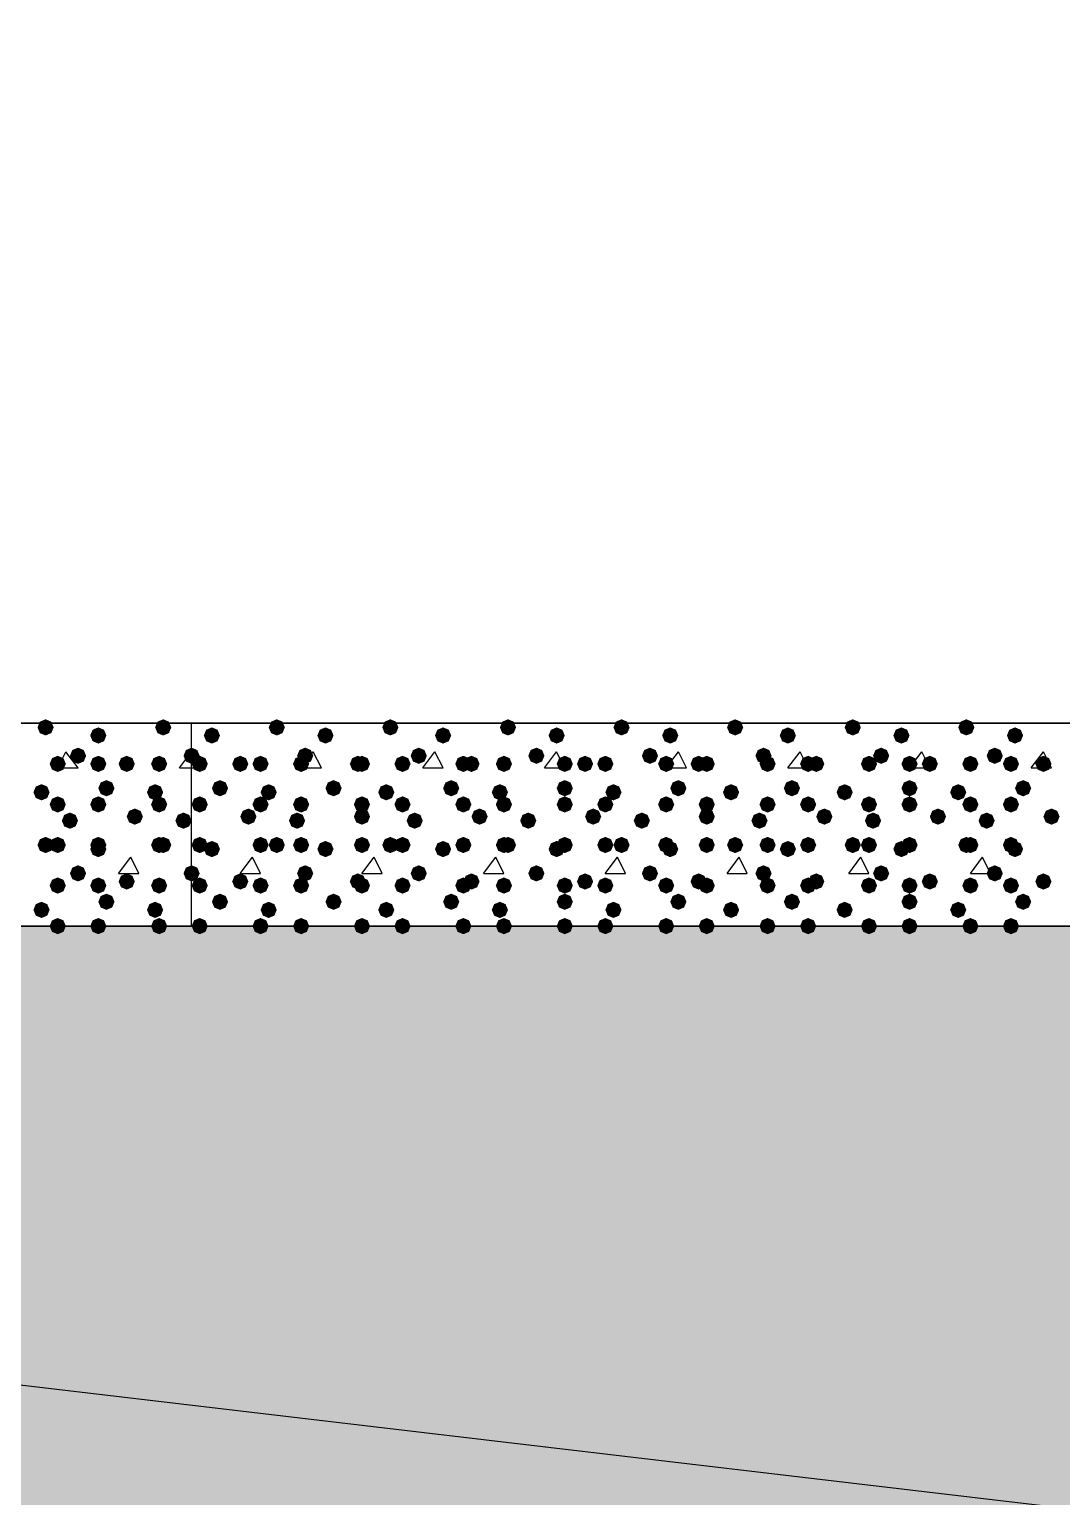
# Model space of a CAD drawing. Header units: millimetres. Extents: x 0 to 420, y 0 to 297.
# Drawn here: x 265.09 to 275.87, y 120.96 to 136.28 of the extents above; entities that cross this region are included whole.
import ezdxf

# ---------------------------------------------------------------- set-up
doc = ezdxf.new("R2010")
doc.units = ezdxf.units.MM
doc.layers.get('0').update_dxf_attribs({"linetype": 'CONTINUOUS'})

msp = doc.modelspace()

# ---------------------------------------------------------------- hatches: boundary and pattern name
at = {"true_color": 0x000007}
for points in [[(265.345333, 128.989667), (265.320462, 128.929871), (265.260667, 128.905), (265.200871, 128.929871), (265.176, 128.989667), (265.200871, 129.049462), (265.260667, 129.074333), (265.320462, 129.049463)], [(265.895667, 128.905), (265.870796, 128.845204), (265.811, 128.820333), (265.751204, 128.845204), (265.726333, 128.905), (265.751204, 128.964796), (265.811, 128.989667), (265.870796, 128.964796)], [(266.573, 128.989667), (266.548129, 128.929871), (266.488333, 128.905), (266.428538, 128.929871), (266.403667, 128.989667), (266.428537, 129.049462), (266.488333, 129.074333), (266.548129, 129.049463)], [(265.472333, 128.608667), (265.447462, 128.548871), (265.387667, 128.524), (265.327871, 128.548871), (265.303, 128.608667), (265.327871, 128.668462), (265.387667, 128.693333), (265.447462, 128.668463)], [(265.684, 128.693333), (265.659129, 128.633537), (265.599333, 128.608667), (265.539538, 128.633537), (265.514667, 128.693333), (265.539537, 128.753129), (265.599333, 128.778), (265.659129, 128.753129)], [(265.895667, 128.608667), (265.870796, 128.548871), (265.811, 128.524), (265.751204, 128.548871), (265.726333, 128.608667), (265.751204, 128.668462), (265.811, 128.693333), (265.870796, 128.668463)], [(266.192, 128.608667), (266.167129, 128.548871), (266.107333, 128.524), (266.047537, 128.548871), (266.022667, 128.608667), (266.047537, 128.668462), (266.107333, 128.693333), (266.167129, 128.668463)], [(266.530667, 128.608667), (266.505796, 128.548871), (266.446, 128.524), (266.386204, 128.548871), (266.361333, 128.608667), (266.386204, 128.668462), (266.446, 128.693333), (266.505796, 128.668463)], [(266.869333, 128.693333), (266.844462, 128.633537), (266.784667, 128.608667), (266.724871, 128.633537), (266.7, 128.693333), (266.724871, 128.753129), (266.784667, 128.778), (266.844462, 128.753129)], [(265.303, 128.312333), (265.278129, 128.252537), (265.218333, 128.227667), (265.158537, 128.252537), (265.133667, 128.312333), (265.158537, 128.372129), (265.218333, 128.397), (265.278129, 128.372129)], [(265.980333, 128.354667), (265.955462, 128.294871), (265.895667, 128.27), (265.835871, 128.294871), (265.811, 128.354667), (265.835871, 128.414462), (265.895667, 128.439333), (265.955462, 128.414463)], [(266.488333, 128.312333), (266.463462, 128.252537), (266.403667, 128.227667), (266.343871, 128.252537), (266.319, 128.312333), (266.343871, 128.372129), (266.403667, 128.397), (266.463462, 128.372129)], [(265.472333, 128.185333), (265.447462, 128.125538), (265.387667, 128.100667), (265.327871, 128.125538), (265.303, 128.185333), (265.327871, 128.245129), (265.387667, 128.27), (265.447462, 128.245129)], [(265.895667, 128.185333), (265.870796, 128.125538), (265.811, 128.100667), (265.751204, 128.125538), (265.726333, 128.185333), (265.751204, 128.245129), (265.811, 128.27), (265.870796, 128.245129)], [(266.530667, 128.185333), (266.505796, 128.125538), (266.446, 128.100667), (266.386204, 128.125538), (266.361333, 128.185333), (266.386204, 128.245129), (266.446, 128.27), (266.505796, 128.245129)], [(265.599333, 128.016), (265.574462, 127.956204), (265.514667, 127.931333), (265.454871, 127.956204), (265.43, 128.016), (265.454871, 128.075796), (265.514667, 128.100667), (265.574462, 128.075796)], [(266.276667, 128.058333), (266.251796, 127.998538), (266.192, 127.973667), (266.132204, 127.998538), (266.107333, 128.058333), (266.132204, 128.118129), (266.192, 128.143), (266.251796, 128.118129)], [(266.784667, 128.016), (266.759796, 127.956204), (266.7, 127.931333), (266.640204, 127.956204), (266.615333, 128.016), (266.640204, 128.075796), (266.7, 128.100667), (266.759796, 128.075796)], [(265.345333, 127.762), (265.320462, 127.702204), (265.260667, 127.677333), (265.200871, 127.702204), (265.176, 127.762), (265.200871, 127.821796), (265.260667, 127.846667), (265.320462, 127.821796)], [(265.472333, 127.762), (265.447462, 127.702204), (265.387667, 127.677333), (265.327871, 127.702204), (265.303, 127.762), (265.327871, 127.821796), (265.387667, 127.846667), (265.447462, 127.821796)], [(265.895667, 127.762), (265.870796, 127.702204), (265.811, 127.677333), (265.751204, 127.702204), (265.726333, 127.762), (265.751204, 127.821796), (265.811, 127.846667), (265.870796, 127.821796)], [(265.895667, 127.719667), (265.870796, 127.659871), (265.811, 127.635), (265.751204, 127.659871), (265.726333, 127.719667), (265.751204, 127.779462), (265.811, 127.804333), (265.870796, 127.779463)], [(266.530667, 127.762), (266.505796, 127.702204), (266.446, 127.677333), (266.386204, 127.702204), (266.361333, 127.762), (266.386204, 127.821796), (266.446, 127.846667), (266.505796, 127.821796)], [(266.573, 127.762), (266.548129, 127.702204), (266.488333, 127.677333), (266.428538, 127.702204), (266.403667, 127.762), (266.428537, 127.821796), (266.488333, 127.846667), (266.548129, 127.821796)], [(265.684, 127.465667), (265.659129, 127.405871), (265.599333, 127.381), (265.539538, 127.405871), (265.514667, 127.465667), (265.539537, 127.525462), (265.599333, 127.550333), (265.659129, 127.525463)], [(266.192, 127.381), (266.167129, 127.321204), (266.107333, 127.296333), (266.047537, 127.321204), (266.022667, 127.381), (266.047537, 127.440796), (266.107333, 127.465667), (266.167129, 127.440796)], [(266.869333, 127.465667), (266.844462, 127.405871), (266.784667, 127.381), (266.724871, 127.405871), (266.7, 127.465667), (266.724871, 127.525462), (266.784667, 127.550333), (266.844462, 127.525463)], [(265.472333, 127.338667), (265.447462, 127.278871), (265.387667, 127.254), (265.327871, 127.278871), (265.303, 127.338667), (265.327871, 127.398462), (265.387667, 127.423333), (265.447462, 127.398463)], [(265.895667, 127.338667), (265.870796, 127.278871), (265.811, 127.254), (265.751204, 127.278871), (265.726333, 127.338667), (265.751204, 127.398462), (265.811, 127.423333), (265.870796, 127.398463)], [(266.530667, 127.338667), (266.505796, 127.278871), (266.446, 127.254), (266.386204, 127.278871), (266.361333, 127.338667), (266.386204, 127.398462), (266.446, 127.423333), (266.505796, 127.398463)], [(265.303, 127.084667), (265.278129, 127.024871), (265.218333, 127), (265.158537, 127.024871), (265.133667, 127.084667), (265.158537, 127.144462), (265.218333, 127.169333), (265.278129, 127.144463)], [(265.980333, 127.169333), (265.955462, 127.109537), (265.895667, 127.084667), (265.835871, 127.109537), (265.811, 127.169333), (265.835871, 127.229129), (265.895667, 127.254), (265.955462, 127.229129)], [(266.488333, 127.084667), (266.463462, 127.024871), (266.403667, 127), (266.343871, 127.024871), (266.319, 127.084667), (266.343871, 127.144462), (266.403667, 127.169333), (266.463462, 127.144463)], [(265.472333, 126.915333), (265.447462, 126.855538), (265.387667, 126.830667), (265.327871, 126.855538), (265.303, 126.915333), (265.327871, 126.975129), (265.387667, 127), (265.447462, 126.975129)], [(265.895667, 126.915333), (265.870796, 126.855538), (265.811, 126.830667), (265.751204, 126.855538), (265.726333, 126.915333), (265.751204, 126.975129), (265.811, 127), (265.870796, 126.975129)], [(266.530667, 126.915333), (266.505796, 126.855538), (266.446, 126.830667), (266.386204, 126.855538), (266.361333, 126.915333), (266.386204, 126.975129), (266.446, 127), (266.505796, 126.975129)]]:
    msp.add_hatch(color=0, dxfattribs=at).paths.add_polyline_path(points, flags=0)
at = {"true_color": 0x000008}
for points in [[(267.081, 128.905), (267.056129, 128.845204), (266.996333, 128.820333), (266.936537, 128.845204), (266.911667, 128.905), (266.936537, 128.964796), (266.996333, 128.989667), (267.056129, 128.964796)], [(267.758333, 128.989667), (267.733462, 128.929871), (267.673667, 128.905), (267.613871, 128.929871), (267.589, 128.989667), (267.613871, 129.049462), (267.673667, 129.074333), (267.733462, 129.049463)], [(268.266333, 128.905), (268.241463, 128.845204), (268.181667, 128.820333), (268.121871, 128.845204), (268.097, 128.905), (268.121871, 128.964796), (268.181667, 128.989667), (268.241462, 128.964796)], [(268.943667, 128.989667), (268.918796, 128.929871), (268.859, 128.905), (268.799204, 128.929871), (268.774333, 128.989667), (268.799204, 129.049462), (268.859, 129.074333), (268.918796, 129.049463)], [(269.494, 128.905), (269.469129, 128.845204), (269.409333, 128.820333), (269.349538, 128.845204), (269.324667, 128.905), (269.349537, 128.964796), (269.409333, 128.989667), (269.469129, 128.964796)], [(270.171333, 128.989667), (270.146462, 128.929871), (270.086667, 128.905), (270.026871, 128.929871), (270.002, 128.989667), (270.026871, 129.049462), (270.086667, 129.074333), (270.146462, 129.049463)], [(270.679333, 128.905), (270.654463, 128.845204), (270.594667, 128.820333), (270.534871, 128.845204), (270.51, 128.905), (270.534871, 128.964796), (270.594667, 128.989667), (270.654462, 128.964796)], [(271.356667, 128.989667), (271.331796, 128.929871), (271.272, 128.905), (271.212204, 128.929871), (271.187333, 128.989667), (271.212204, 129.049462), (271.272, 129.074333), (271.331796, 129.049463)], [(271.864667, 128.905), (271.839796, 128.845204), (271.78, 128.820333), (271.720204, 128.845204), (271.695333, 128.905), (271.720204, 128.964796), (271.78, 128.989667), (271.839796, 128.964796)], [(272.542, 128.989667), (272.517129, 128.929871), (272.457333, 128.905), (272.397538, 128.929871), (272.372667, 128.989667), (272.397537, 129.049462), (272.457333, 129.074333), (272.517129, 129.049463)], [(273.092333, 128.905), (273.067462, 128.845204), (273.007667, 128.820333), (272.947871, 128.845204), (272.923, 128.905), (272.947871, 128.964796), (273.007667, 128.989667), (273.067462, 128.964796)], [(273.769667, 128.989667), (273.744796, 128.929871), (273.685, 128.905), (273.625204, 128.929871), (273.600333, 128.989667), (273.625204, 129.049462), (273.685, 129.074333), (273.744796, 129.049463)], [(274.277667, 128.905), (274.252796, 128.845204), (274.193, 128.820333), (274.133204, 128.845204), (274.108333, 128.905), (274.133204, 128.964796), (274.193, 128.989667), (274.252796, 128.964796)], [(274.955, 128.989667), (274.930129, 128.929871), (274.870333, 128.905), (274.810538, 128.929871), (274.785667, 128.989667), (274.810537, 129.049462), (274.870333, 129.074333), (274.930129, 129.049463)], [(275.463, 128.905), (275.438129, 128.845204), (275.378333, 128.820333), (275.318537, 128.845204), (275.293667, 128.905), (275.318537, 128.964796), (275.378333, 128.989667), (275.438129, 128.964796)], [(266.954, 128.608667), (266.929129, 128.548871), (266.869333, 128.524), (266.809538, 128.548871), (266.784667, 128.608667), (266.809537, 128.668462), (266.869333, 128.693333), (266.929129, 128.668463)], [(267.377333, 128.608667), (267.352463, 128.548871), (267.292667, 128.524), (267.232871, 128.548871), (267.208, 128.608667), (267.232871, 128.668462), (267.292667, 128.693333), (267.352462, 128.668463)], [(267.589, 128.608667), (267.564129, 128.548871), (267.504333, 128.524), (267.444538, 128.548871), (267.419667, 128.608667), (267.444537, 128.668462), (267.504333, 128.693333), (267.564129, 128.668463)], [(268.012333, 128.608667), (267.987462, 128.548871), (267.927667, 128.524), (267.867871, 128.548871), (267.843, 128.608667), (267.867871, 128.668462), (267.927667, 128.693333), (267.987462, 128.668463)], [(268.054667, 128.693333), (268.029796, 128.633537), (267.97, 128.608667), (267.910204, 128.633537), (267.885333, 128.693333), (267.910204, 128.753129), (267.97, 128.778), (268.029796, 128.753129)], [(268.605, 128.608667), (268.580129, 128.548871), (268.520333, 128.524), (268.460537, 128.548871), (268.435667, 128.608667), (268.460537, 128.668462), (268.520333, 128.693333), (268.580129, 128.668463)], [(268.647333, 128.608667), (268.622462, 128.548871), (268.562667, 128.524), (268.502871, 128.548871), (268.478, 128.608667), (268.502871, 128.668462), (268.562667, 128.693333), (268.622462, 128.668463)], [(269.070667, 128.608667), (269.045796, 128.548871), (268.986, 128.524), (268.926204, 128.548871), (268.901333, 128.608667), (268.926204, 128.668462), (268.986, 128.693333), (269.045796, 128.668463)], [(269.24, 128.693333), (269.215129, 128.633537), (269.155333, 128.608667), (269.095537, 128.633537), (269.070667, 128.693333), (269.095537, 128.753129), (269.155333, 128.778), (269.215129, 128.753129)], [(269.705667, 128.608667), (269.680796, 128.548871), (269.621, 128.524), (269.561204, 128.548871), (269.536333, 128.608667), (269.561204, 128.668462), (269.621, 128.693333), (269.680796, 128.668463)], [(269.790333, 128.608667), (269.765463, 128.548871), (269.705667, 128.524), (269.645871, 128.548871), (269.621, 128.608667), (269.645871, 128.668462), (269.705667, 128.693333), (269.765462, 128.668463)], [(270.129, 128.608667), (270.104129, 128.548871), (270.044333, 128.524), (269.984537, 128.548871), (269.959667, 128.608667), (269.984537, 128.668462), (270.044333, 128.693333), (270.104129, 128.668463)], [(270.467667, 128.693333), (270.442796, 128.633537), (270.383, 128.608667), (270.323204, 128.633537), (270.298333, 128.693333), (270.323204, 128.753129), (270.383, 128.778), (270.442796, 128.753129)], [(270.764, 128.608667), (270.739129, 128.548871), (270.679333, 128.524), (270.619537, 128.548871), (270.594667, 128.608667), (270.619537, 128.668462), (270.679333, 128.693333), (270.739129, 128.668463)], [(270.975667, 128.608667), (270.950796, 128.548871), (270.891, 128.524), (270.831204, 128.548871), (270.806333, 128.608667), (270.831204, 128.668462), (270.891, 128.693333), (270.950796, 128.668463)], [(271.187333, 128.608667), (271.162462, 128.548871), (271.102667, 128.524), (271.042871, 128.548871), (271.018, 128.608667), (271.042871, 128.668462), (271.102667, 128.693333), (271.162462, 128.668463)], [(271.653, 128.693333), (271.628129, 128.633537), (271.568333, 128.608667), (271.508537, 128.633537), (271.483667, 128.693333), (271.508537, 128.753129), (271.568333, 128.778), (271.628129, 128.753129)], [(271.822333, 128.608667), (271.797462, 128.548871), (271.737667, 128.524), (271.677871, 128.548871), (271.653, 128.608667), (271.677871, 128.668462), (271.737667, 128.693333), (271.797462, 128.668463)], [(272.161, 128.608667), (272.136129, 128.548871), (272.076333, 128.524), (272.016538, 128.548871), (271.991667, 128.608667), (272.016537, 128.668462), (272.076333, 128.693333), (272.136129, 128.668463)], [(272.245667, 128.608667), (272.220796, 128.548871), (272.161, 128.524), (272.101204, 128.548871), (272.076333, 128.608667), (272.101204, 128.668462), (272.161, 128.693333), (272.220796, 128.668463)], [(272.838333, 128.693333), (272.813463, 128.633537), (272.753667, 128.608667), (272.693871, 128.633537), (272.669, 128.693333), (272.693871, 128.753129), (272.753667, 128.778), (272.813462, 128.753129)], [(272.880667, 128.608667), (272.855796, 128.548871), (272.796, 128.524), (272.736204, 128.548871), (272.711333, 128.608667), (272.736204, 128.668462), (272.796, 128.693333), (272.855796, 128.668463)], [(273.304, 128.608667), (273.279129, 128.548871), (273.219333, 128.524), (273.159538, 128.548871), (273.134667, 128.608667), (273.159537, 128.668462), (273.219333, 128.693333), (273.279129, 128.668463)], [(273.388667, 128.608667), (273.363796, 128.548871), (273.304, 128.524), (273.244204, 128.548871), (273.219333, 128.608667), (273.244204, 128.668462), (273.304, 128.693333), (273.363796, 128.668463)], [(273.939, 128.608667), (273.914129, 128.548871), (273.854333, 128.524), (273.794538, 128.548871), (273.769667, 128.608667), (273.794537, 128.668462), (273.854333, 128.693333), (273.914129, 128.668463)], [(274.066, 128.693333), (274.041129, 128.633537), (273.981333, 128.608667), (273.921538, 128.633537), (273.896667, 128.693333), (273.921537, 128.753129), (273.981333, 128.778), (274.041129, 128.753129)], [(274.362333, 128.608667), (274.337463, 128.548871), (274.277667, 128.524), (274.217871, 128.548871), (274.193, 128.608667), (274.217871, 128.668462), (274.277667, 128.693333), (274.337462, 128.668463)], [(274.574, 128.608667), (274.549129, 128.548871), (274.489333, 128.524), (274.429538, 128.548871), (274.404667, 128.608667), (274.429537, 128.668462), (274.489333, 128.693333), (274.549129, 128.668463)], [(274.997333, 128.608667), (274.972463, 128.548871), (274.912667, 128.524), (274.852871, 128.548871), (274.828, 128.608667), (274.852871, 128.668462), (274.912667, 128.693333), (274.972462, 128.668463)], [(275.251333, 128.693333), (275.226462, 128.633537), (275.166667, 128.608667), (275.106871, 128.633537), (275.082, 128.693333), (275.106871, 128.753129), (275.166667, 128.778), (275.226462, 128.753129)], [(275.420667, 128.608667), (275.395796, 128.548871), (275.336, 128.524), (275.276204, 128.548871), (275.251333, 128.608667), (275.276204, 128.668462), (275.336, 128.693333), (275.395796, 128.668463)], [(275.759333, 128.608667), (275.734462, 128.548871), (275.674667, 128.524), (275.614871, 128.548871), (275.59, 128.608667), (275.614871, 128.668462), (275.674667, 128.693333), (275.734462, 128.668463)], [(267.165667, 128.354667), (267.140796, 128.294871), (267.081, 128.27), (267.021204, 128.294871), (266.996333, 128.354667), (267.021204, 128.414462), (267.081, 128.439333), (267.140796, 128.414463)], [(267.673667, 128.312333), (267.648796, 128.252537), (267.589, 128.227667), (267.529204, 128.252537), (267.504333, 128.312333), (267.529204, 128.372129), (267.589, 128.397), (267.648796, 128.372129)], [(268.351, 128.354667), (268.326129, 128.294871), (268.266333, 128.27), (268.206538, 128.294871), (268.181667, 128.354667), (268.206537, 128.414462), (268.266333, 128.439333), (268.326129, 128.414463)], [(268.901333, 128.312333), (268.876463, 128.252537), (268.816667, 128.227667), (268.756871, 128.252537), (268.732, 128.312333), (268.756871, 128.372129), (268.816667, 128.397), (268.876462, 128.372129)], [(269.578667, 128.354667), (269.553796, 128.294871), (269.494, 128.27), (269.434204, 128.294871), (269.409333, 128.354667), (269.434204, 128.414462), (269.494, 128.439333), (269.553796, 128.414463)], [(270.086667, 128.312333), (270.061796, 128.252537), (270.002, 128.227667), (269.942204, 128.252537), (269.917333, 128.312333), (269.942204, 128.372129), (270.002, 128.397), (270.061796, 128.372129)], [(270.764, 128.354667), (270.739129, 128.294871), (270.679333, 128.27), (270.619537, 128.294871), (270.594667, 128.354667), (270.619537, 128.414462), (270.679333, 128.439333), (270.739129, 128.414463)], [(271.272, 128.312333), (271.247129, 128.252537), (271.187333, 128.227667), (271.127538, 128.252537), (271.102667, 128.312333), (271.127537, 128.372129), (271.187333, 128.397), (271.247129, 128.372129)], [(271.949333, 128.354667), (271.924463, 128.294871), (271.864667, 128.27), (271.804871, 128.294871), (271.78, 128.354667), (271.804871, 128.414462), (271.864667, 128.439333), (271.924462, 128.414463)], [(272.499667, 128.312333), (272.474796, 128.252537), (272.415, 128.227667), (272.355204, 128.252537), (272.330333, 128.312333), (272.355204, 128.372129), (272.415, 128.397), (272.474796, 128.372129)], [(273.134667, 128.354667), (273.109796, 128.294871), (273.05, 128.27), (272.990204, 128.294871), (272.965333, 128.354667), (272.990204, 128.414462), (273.05, 128.439333), (273.109796, 128.414463)], [(273.685, 128.312333), (273.660129, 128.252537), (273.600333, 128.227667), (273.540538, 128.252537), (273.515667, 128.312333), (273.540537, 128.372129), (273.600333, 128.397), (273.660129, 128.372129)], [(274.362333, 128.354667), (274.337463, 128.294871), (274.277667, 128.27), (274.217871, 128.294871), (274.193, 128.354667), (274.217871, 128.414462), (274.277667, 128.439333), (274.337462, 128.414463)], [(274.870333, 128.312333), (274.845462, 128.252537), (274.785667, 128.227667), (274.725871, 128.252537), (274.701, 128.312333), (274.725871, 128.372129), (274.785667, 128.397), (274.845462, 128.372129)], [(275.547667, 128.354667), (275.522796, 128.294871), (275.463, 128.27), (275.403204, 128.294871), (275.378333, 128.354667), (275.403204, 128.414462), (275.463, 128.439333), (275.522796, 128.414463)], [(266.954, 128.185333), (266.929129, 128.125538), (266.869333, 128.100667), (266.809538, 128.125538), (266.784667, 128.185333), (266.809537, 128.245129), (266.869333, 128.27), (266.929129, 128.245129)], [(267.589, 128.185333), (267.564129, 128.125538), (267.504333, 128.100667), (267.444538, 128.125538), (267.419667, 128.185333), (267.444537, 128.245129), (267.504333, 128.27), (267.564129, 128.245129)], [(268.012333, 128.185333), (267.987462, 128.125538), (267.927667, 128.100667), (267.867871, 128.125538), (267.843, 128.185333), (267.867871, 128.245129), (267.927667, 128.27), (267.987462, 128.245129)], [(268.647333, 128.185333), (268.622462, 128.125538), (268.562667, 128.100667), (268.502871, 128.125538), (268.478, 128.185333), (268.502871, 128.245129), (268.562667, 128.27), (268.622462, 128.245129)], [(269.070667, 128.185333), (269.045796, 128.125538), (268.986, 128.100667), (268.926204, 128.125538), (268.901333, 128.185333), (268.926204, 128.245129), (268.986, 128.27), (269.045796, 128.245129)], [(269.705667, 128.185333), (269.680796, 128.125538), (269.621, 128.100667), (269.561204, 128.125538), (269.536333, 128.185333), (269.561204, 128.245129), (269.621, 128.27), (269.680796, 128.245129)], [(270.129, 128.185333), (270.104129, 128.125538), (270.044333, 128.100667), (269.984537, 128.125538), (269.959667, 128.185333), (269.984537, 128.245129), (270.044333, 128.27), (270.104129, 128.245129)], [(270.764, 128.185333), (270.739129, 128.125538), (270.679333, 128.100667), (270.619537, 128.125538), (270.594667, 128.185333), (270.619537, 128.245129), (270.679333, 128.27), (270.739129, 128.245129)], [(271.187333, 128.185333), (271.162462, 128.125538), (271.102667, 128.100667), (271.042871, 128.125538), (271.018, 128.185333), (271.042871, 128.245129), (271.102667, 128.27), (271.162462, 128.245129)], [(271.822333, 128.185333), (271.797462, 128.125538), (271.737667, 128.100667), (271.677871, 128.125538), (271.653, 128.185333), (271.677871, 128.245129), (271.737667, 128.27), (271.797462, 128.245129)], [(272.245667, 128.185333), (272.220796, 128.125538), (272.161, 128.100667), (272.101204, 128.125538), (272.076333, 128.185333), (272.101204, 128.245129), (272.161, 128.27), (272.220796, 128.245129)], [(272.880667, 128.185333), (272.855796, 128.125538), (272.796, 128.100667), (272.736204, 128.125538), (272.711333, 128.185333), (272.736204, 128.245129), (272.796, 128.27), (272.855796, 128.245129)], [(273.304, 128.185333), (273.279129, 128.125538), (273.219333, 128.100667), (273.159538, 128.125538), (273.134667, 128.185333), (273.159537, 128.245129), (273.219333, 128.27), (273.279129, 128.245129)], [(273.939, 128.185333), (273.914129, 128.125538), (273.854333, 128.100667), (273.794538, 128.125538), (273.769667, 128.185333), (273.794537, 128.245129), (273.854333, 128.27), (273.914129, 128.245129)], [(274.362333, 128.185333), (274.337463, 128.125538), (274.277667, 128.100667), (274.217871, 128.125538), (274.193, 128.185333), (274.217871, 128.245129), (274.277667, 128.27), (274.337462, 128.245129)], [(274.997333, 128.185333), (274.972463, 128.125538), (274.912667, 128.100667), (274.852871, 128.125538), (274.828, 128.185333), (274.852871, 128.245129), (274.912667, 128.27), (274.972462, 128.245129)], [(275.420667, 128.185333), (275.395796, 128.125538), (275.336, 128.100667), (275.276204, 128.125538), (275.251333, 128.185333), (275.276204, 128.245129), (275.336, 128.27), (275.395796, 128.245129)], [(267.462, 128.058333), (267.437129, 127.998538), (267.377333, 127.973667), (267.317537, 127.998538), (267.292667, 128.058333), (267.317537, 128.118129), (267.377333, 128.143), (267.437129, 128.118129)], [(267.97, 128.016), (267.945129, 127.956204), (267.885333, 127.931333), (267.825538, 127.956204), (267.800667, 128.016), (267.825537, 128.075796), (267.885333, 128.100667), (267.945129, 128.075796)], [(268.647333, 128.058333), (268.622462, 127.998538), (268.562667, 127.973667), (268.502871, 127.998538), (268.478, 128.058333), (268.502871, 128.118129), (268.562667, 128.143), (268.622462, 128.118129)], [(269.197667, 128.016), (269.172796, 127.956204), (269.113, 127.931333), (269.053204, 127.956204), (269.028333, 128.016), (269.053204, 128.075796), (269.113, 128.100667), (269.172796, 128.075796)], [(269.875, 128.058333), (269.850129, 127.998538), (269.790333, 127.973667), (269.730537, 127.998538), (269.705667, 128.058333), (269.730537, 128.118129), (269.790333, 128.143), (269.850129, 128.118129)], [(270.383, 128.016), (270.358129, 127.956204), (270.298333, 127.931333), (270.238538, 127.956204), (270.213667, 128.016), (270.238537, 128.075796), (270.298333, 128.100667), (270.358129, 128.075796)], [(271.060333, 128.058333), (271.035462, 127.998538), (270.975667, 127.973667), (270.915871, 127.998538), (270.891, 128.058333), (270.915871, 128.118129), (270.975667, 128.143), (271.035462, 128.118129)], [(271.568333, 128.016), (271.543463, 127.956204), (271.483667, 127.931333), (271.423871, 127.956204), (271.399, 128.016), (271.423871, 128.075796), (271.483667, 128.100667), (271.543462, 128.075796)], [(272.245667, 128.058333), (272.220796, 127.998538), (272.161, 127.973667), (272.101204, 127.998538), (272.076333, 128.058333), (272.101204, 128.118129), (272.161, 128.143), (272.220796, 128.118129)], [(272.796, 128.016), (272.771129, 127.956204), (272.711333, 127.931333), (272.651538, 127.956204), (272.626667, 128.016), (272.651537, 128.075796), (272.711333, 128.100667), (272.771129, 128.075796)], [(273.473333, 128.058333), (273.448463, 127.998538), (273.388667, 127.973667), (273.328871, 127.998538), (273.304, 128.058333), (273.328871, 128.118129), (273.388667, 128.143), (273.448462, 128.118129)], [(273.981333, 128.016), (273.956462, 127.956204), (273.896667, 127.931333), (273.836871, 127.956204), (273.812, 128.016), (273.836871, 128.075796), (273.896667, 128.100667), (273.956462, 128.075796)], [(274.658667, 128.058333), (274.633796, 127.998538), (274.574, 127.973667), (274.514204, 127.998538), (274.489333, 128.058333), (274.514204, 128.118129), (274.574, 128.143), (274.633796, 128.118129)], [(275.166667, 128.016), (275.141796, 127.956204), (275.082, 127.931333), (275.022204, 127.956204), (274.997333, 128.016), (275.022204, 128.075796), (275.082, 128.100667), (275.141796, 128.075796)], [(275.844, 128.058333), (275.819129, 127.998538), (275.759333, 127.973667), (275.699538, 127.998538), (275.674667, 128.058333), (275.699537, 128.118129), (275.759333, 128.143), (275.819129, 128.118129)], [(266.954, 127.762), (266.929129, 127.702204), (266.869333, 127.677333), (266.809538, 127.702204), (266.784667, 127.762), (266.809537, 127.821796), (266.869333, 127.846667), (266.929129, 127.821796)], [(267.081, 127.719667), (267.056129, 127.659871), (266.996333, 127.635), (266.936537, 127.659871), (266.911667, 127.719667), (266.936537, 127.779462), (266.996333, 127.804333), (267.056129, 127.779463)], [(267.589, 127.762), (267.564129, 127.702204), (267.504333, 127.677333), (267.444538, 127.702204), (267.419667, 127.762), (267.444537, 127.821796), (267.504333, 127.846667), (267.564129, 127.821796)], [(267.758333, 127.762), (267.733462, 127.702204), (267.673667, 127.677333), (267.613871, 127.702204), (267.589, 127.762), (267.613871, 127.821796), (267.673667, 127.846667), (267.733462, 127.821796)], [(268.012333, 127.762), (267.987462, 127.702204), (267.927667, 127.677333), (267.867871, 127.702204), (267.843, 127.762), (267.867871, 127.821796), (267.927667, 127.846667), (267.987462, 127.821796)], [(268.266333, 127.719667), (268.241463, 127.659871), (268.181667, 127.635), (268.121871, 127.659871), (268.097, 127.719667), (268.121871, 127.779462), (268.181667, 127.804333), (268.241462, 127.779463)], [(268.647333, 127.762), (268.622462, 127.702204), (268.562667, 127.677333), (268.502871, 127.702204), (268.478, 127.762), (268.502871, 127.821796), (268.562667, 127.846667), (268.622462, 127.821796)], [(268.943667, 127.762), (268.918796, 127.702204), (268.859, 127.677333), (268.799204, 127.702204), (268.774333, 127.762), (268.799204, 127.821796), (268.859, 127.846667), (268.918796, 127.821796)], [(269.070667, 127.762), (269.045796, 127.702204), (268.986, 127.677333), (268.926204, 127.702204), (268.901333, 127.762), (268.926204, 127.821796), (268.986, 127.846667), (269.045796, 127.821796)], [(269.494, 127.719667), (269.469129, 127.659871), (269.409333, 127.635), (269.349538, 127.659871), (269.324667, 127.719667), (269.349537, 127.779462), (269.409333, 127.804333), (269.469129, 127.779463)], [(269.705667, 127.762), (269.680796, 127.702204), (269.621, 127.677333), (269.561204, 127.702204), (269.536333, 127.762), (269.561204, 127.821796), (269.621, 127.846667), (269.680796, 127.821796)], [(270.129, 127.762), (270.104129, 127.702204), (270.044333, 127.677333), (269.984537, 127.702204), (269.959667, 127.762), (269.984537, 127.821796), (270.044333, 127.846667), (270.104129, 127.821796)], [(270.171333, 127.762), (270.146462, 127.702204), (270.086667, 127.677333), (270.026871, 127.702204), (270.002, 127.762), (270.026871, 127.821796), (270.086667, 127.846667), (270.146462, 127.821796)], [(270.679333, 127.719667), (270.654463, 127.659871), (270.594667, 127.635), (270.534871, 127.659871), (270.51, 127.719667), (270.534871, 127.779462), (270.594667, 127.804333), (270.654462, 127.779463)], [(270.764, 127.762), (270.739129, 127.702204), (270.679333, 127.677333), (270.619537, 127.702204), (270.594667, 127.762), (270.619537, 127.821796), (270.679333, 127.846667), (270.739129, 127.821796)], [(271.187333, 127.762), (271.162462, 127.702204), (271.102667, 127.677333), (271.042871, 127.702204), (271.018, 127.762), (271.042871, 127.821796), (271.102667, 127.846667), (271.162462, 127.821796)], [(271.356667, 127.762), (271.331796, 127.702204), (271.272, 127.677333), (271.212204, 127.702204), (271.187333, 127.762), (271.212204, 127.821796), (271.272, 127.846667), (271.331796, 127.821796)], [(271.822333, 127.762), (271.797462, 127.702204), (271.737667, 127.677333), (271.677871, 127.702204), (271.653, 127.762), (271.677871, 127.821796), (271.737667, 127.846667), (271.797462, 127.821796)], [(271.864667, 127.719667), (271.839796, 127.659871), (271.78, 127.635), (271.720204, 127.659871), (271.695333, 127.719667), (271.720204, 127.779462), (271.78, 127.804333), (271.839796, 127.779463)], [(272.245667, 127.762), (272.220796, 127.702204), (272.161, 127.677333), (272.101204, 127.702204), (272.076333, 127.762), (272.101204, 127.821796), (272.161, 127.846667), (272.220796, 127.821796)], [(272.542, 127.762), (272.517129, 127.702204), (272.457333, 127.677333), (272.397538, 127.702204), (272.372667, 127.762), (272.397537, 127.821796), (272.457333, 127.846667), (272.517129, 127.821796)], [(272.880667, 127.762), (272.855796, 127.702204), (272.796, 127.677333), (272.736204, 127.702204), (272.711333, 127.762), (272.736204, 127.821796), (272.796, 127.846667), (272.855796, 127.821796)], [(273.092333, 127.719667), (273.067462, 127.659871), (273.007667, 127.635), (272.947871, 127.659871), (272.923, 127.719667), (272.947871, 127.779462), (273.007667, 127.804333), (273.067462, 127.779463)], [(273.304, 127.762), (273.279129, 127.702204), (273.219333, 127.677333), (273.159538, 127.702204), (273.134667, 127.762), (273.159537, 127.821796), (273.219333, 127.846667), (273.279129, 127.821796)], [(273.769667, 127.762), (273.744796, 127.702204), (273.685, 127.677333), (273.625204, 127.702204), (273.600333, 127.762), (273.625204, 127.821796), (273.685, 127.846667), (273.744796, 127.821796)], [(273.939, 127.762), (273.914129, 127.702204), (273.854333, 127.677333), (273.794538, 127.702204), (273.769667, 127.762), (273.794537, 127.821796), (273.854333, 127.846667), (273.914129, 127.821796)], [(274.277667, 127.719667), (274.252796, 127.659871), (274.193, 127.635), (274.133204, 127.659871), (274.108333, 127.719667), (274.133204, 127.779462), (274.193, 127.804333), (274.252796, 127.779463)], [(274.362333, 127.762), (274.337463, 127.702204), (274.277667, 127.677333), (274.217871, 127.702204), (274.193, 127.762), (274.217871, 127.821796), (274.277667, 127.846667), (274.337462, 127.821796)], [(274.955, 127.762), (274.930129, 127.702204), (274.870333, 127.677333), (274.810538, 127.702204), (274.785667, 127.762), (274.810537, 127.821796), (274.870333, 127.846667), (274.930129, 127.821796)], [(274.997333, 127.762), (274.972463, 127.702204), (274.912667, 127.677333), (274.852871, 127.702204), (274.828, 127.762), (274.852871, 127.821796), (274.912667, 127.846667), (274.972462, 127.821796)], [(275.420667, 127.762), (275.395796, 127.702204), (275.336, 127.677333), (275.276204, 127.702204), (275.251333, 127.762), (275.276204, 127.821796), (275.336, 127.846667), (275.395796, 127.821796)], [(275.463, 127.719667), (275.438129, 127.659871), (275.378333, 127.635), (275.318537, 127.659871), (275.293667, 127.719667), (275.318537, 127.779462), (275.378333, 127.804333), (275.438129, 127.779463)], [(267.377333, 127.381), (267.352463, 127.321204), (267.292667, 127.296333), (267.232871, 127.321204), (267.208, 127.381), (267.232871, 127.440796), (267.292667, 127.465667), (267.352462, 127.440796)], [(268.054667, 127.465667), (268.029796, 127.405871), (267.97, 127.381), (267.910204, 127.405871), (267.885333, 127.465667), (267.910204, 127.525462), (267.97, 127.550333), (268.029796, 127.525463)], [(268.605, 127.381), (268.580129, 127.321204), (268.520333, 127.296333), (268.460537, 127.321204), (268.435667, 127.381), (268.460537, 127.440796), (268.520333, 127.465667), (268.580129, 127.440796)], [(269.24, 127.465667), (269.215129, 127.405871), (269.155333, 127.381), (269.095537, 127.405871), (269.070667, 127.465667), (269.095537, 127.525462), (269.155333, 127.550333), (269.215129, 127.525463)], [(269.790333, 127.381), (269.765463, 127.321204), (269.705667, 127.296333), (269.645871, 127.321204), (269.621, 127.381), (269.645871, 127.440796), (269.705667, 127.465667), (269.765462, 127.440796)], [(270.467667, 127.465667), (270.442796, 127.405871), (270.383, 127.381), (270.323204, 127.405871), (270.298333, 127.465667), (270.323204, 127.525462), (270.383, 127.550333), (270.442796, 127.525463)], [(270.975667, 127.381), (270.950796, 127.321204), (270.891, 127.296333), (270.831204, 127.321204), (270.806333, 127.381), (270.831204, 127.440796), (270.891, 127.465667), (270.950796, 127.440796)], [(271.653, 127.465667), (271.628129, 127.405871), (271.568333, 127.381), (271.508537, 127.405871), (271.483667, 127.465667), (271.508537, 127.525462), (271.568333, 127.550333), (271.628129, 127.525463)], [(272.161, 127.381), (272.136129, 127.321204), (272.076333, 127.296333), (272.016538, 127.321204), (271.991667, 127.381), (272.016537, 127.440796), (272.076333, 127.465667), (272.136129, 127.440796)], [(272.838333, 127.465667), (272.813463, 127.405871), (272.753667, 127.381), (272.693871, 127.405871), (272.669, 127.465667), (272.693871, 127.525462), (272.753667, 127.550333), (272.813462, 127.525463)], [(273.388667, 127.381), (273.363796, 127.321204), (273.304, 127.296333), (273.244204, 127.321204), (273.219333, 127.381), (273.244204, 127.440796), (273.304, 127.465667), (273.363796, 127.440796)], [(274.066, 127.465667), (274.041129, 127.405871), (273.981333, 127.381), (273.921538, 127.405871), (273.896667, 127.465667), (273.921537, 127.525462), (273.981333, 127.550333), (274.041129, 127.525463)], [(274.574, 127.381), (274.549129, 127.321204), (274.489333, 127.296333), (274.429538, 127.321204), (274.404667, 127.381), (274.429537, 127.440796), (274.489333, 127.465667), (274.549129, 127.440796)], [(275.251333, 127.465667), (275.226462, 127.405871), (275.166667, 127.381), (275.106871, 127.405871), (275.082, 127.465667), (275.106871, 127.525462), (275.166667, 127.550333), (275.226462, 127.525463)], [(275.759333, 127.381), (275.734462, 127.321204), (275.674667, 127.296333), (275.614871, 127.321204), (275.59, 127.381), (275.614871, 127.440796), (275.674667, 127.465667), (275.734462, 127.440796)], [(266.954, 127.338667), (266.929129, 127.278871), (266.869333, 127.254), (266.809538, 127.278871), (266.784667, 127.338667), (266.809537, 127.398462), (266.869333, 127.423333), (266.929129, 127.398463)], [(267.589, 127.338667), (267.564129, 127.278871), (267.504333, 127.254), (267.444538, 127.278871), (267.419667, 127.338667), (267.444537, 127.398462), (267.504333, 127.423333), (267.564129, 127.398463)], [(268.012333, 127.338667), (267.987462, 127.278871), (267.927667, 127.254), (267.867871, 127.278871), (267.843, 127.338667), (267.867871, 127.398462), (267.927667, 127.423333), (267.987462, 127.398463)], [(268.647333, 127.338667), (268.622462, 127.278871), (268.562667, 127.254), (268.502871, 127.278871), (268.478, 127.338667), (268.502871, 127.398462), (268.562667, 127.423333), (268.622462, 127.398463)], [(269.070667, 127.338667), (269.045796, 127.278871), (268.986, 127.254), (268.926204, 127.278871), (268.901333, 127.338667), (268.926204, 127.398462), (268.986, 127.423333), (269.045796, 127.398463)], [(269.705667, 127.338667), (269.680796, 127.278871), (269.621, 127.254), (269.561204, 127.278871), (269.536333, 127.338667), (269.561204, 127.398462), (269.621, 127.423333), (269.680796, 127.398463)], [(270.129, 127.338667), (270.104129, 127.278871), (270.044333, 127.254), (269.984537, 127.278871), (269.959667, 127.338667), (269.984537, 127.398462), (270.044333, 127.423333), (270.104129, 127.398463)], [(270.764, 127.338667), (270.739129, 127.278871), (270.679333, 127.254), (270.619537, 127.278871), (270.594667, 127.338667), (270.619537, 127.398462), (270.679333, 127.423333), (270.739129, 127.398463)], [(271.187333, 127.338667), (271.162462, 127.278871), (271.102667, 127.254), (271.042871, 127.278871), (271.018, 127.338667), (271.042871, 127.398462), (271.102667, 127.423333), (271.162462, 127.398463)], [(271.822333, 127.338667), (271.797462, 127.278871), (271.737667, 127.254), (271.677871, 127.278871), (271.653, 127.338667), (271.677871, 127.398462), (271.737667, 127.423333), (271.797462, 127.398463)], [(272.245667, 127.338667), (272.220796, 127.278871), (272.161, 127.254), (272.101204, 127.278871), (272.076333, 127.338667), (272.101204, 127.398462), (272.161, 127.423333), (272.220796, 127.398463)], [(272.880667, 127.338667), (272.855796, 127.278871), (272.796, 127.254), (272.736204, 127.278871), (272.711333, 127.338667), (272.736204, 127.398462), (272.796, 127.423333), (272.855796, 127.398463)], [(273.304, 127.338667), (273.279129, 127.278871), (273.219333, 127.254), (273.159538, 127.278871), (273.134667, 127.338667), (273.159537, 127.398462), (273.219333, 127.423333), (273.279129, 127.398463)], [(273.939, 127.338667), (273.914129, 127.278871), (273.854333, 127.254), (273.794538, 127.278871), (273.769667, 127.338667), (273.794537, 127.398462), (273.854333, 127.423333), (273.914129, 127.398463)], [(274.362333, 127.338667), (274.337463, 127.278871), (274.277667, 127.254), (274.217871, 127.278871), (274.193, 127.338667), (274.217871, 127.398462), (274.277667, 127.423333), (274.337462, 127.398463)], [(274.997333, 127.338667), (274.972463, 127.278871), (274.912667, 127.254), (274.852871, 127.278871), (274.828, 127.338667), (274.852871, 127.398462), (274.912667, 127.423333), (274.972462, 127.398463)], [(275.420667, 127.338667), (275.395796, 127.278871), (275.336, 127.254), (275.276204, 127.278871), (275.251333, 127.338667), (275.276204, 127.398462), (275.336, 127.423333), (275.395796, 127.398463)], [(267.165667, 127.169333), (267.140796, 127.109537), (267.081, 127.084667), (267.021204, 127.109537), (266.996333, 127.169333), (267.021204, 127.229129), (267.081, 127.254), (267.140796, 127.229129)], [(267.673667, 127.084667), (267.648796, 127.024871), (267.589, 127), (267.529204, 127.024871), (267.504333, 127.084667), (267.529204, 127.144462), (267.589, 127.169333), (267.648796, 127.144463)], [(268.351, 127.169333), (268.326129, 127.109537), (268.266333, 127.084667), (268.206538, 127.109537), (268.181667, 127.169333), (268.206537, 127.229129), (268.266333, 127.254), (268.326129, 127.229129)], [(268.901333, 127.084667), (268.876463, 127.024871), (268.816667, 127), (268.756871, 127.024871), (268.732, 127.084667), (268.756871, 127.144462), (268.816667, 127.169333), (268.876462, 127.144463)], [(269.578667, 127.169333), (269.553796, 127.109537), (269.494, 127.084667), (269.434204, 127.109537), (269.409333, 127.169333), (269.434204, 127.229129), (269.494, 127.254), (269.553796, 127.229129)], [(270.086667, 127.084667), (270.061796, 127.024871), (270.002, 127), (269.942204, 127.024871), (269.917333, 127.084667), (269.942204, 127.144462), (270.002, 127.169333), (270.061796, 127.144463)], [(270.764, 127.169333), (270.739129, 127.109537), (270.679333, 127.084667), (270.619537, 127.109537), (270.594667, 127.169333), (270.619537, 127.229129), (270.679333, 127.254), (270.739129, 127.229129)], [(271.272, 127.084667), (271.247129, 127.024871), (271.187333, 127), (271.127538, 127.024871), (271.102667, 127.084667), (271.127537, 127.144462), (271.187333, 127.169333), (271.247129, 127.144463)], [(271.949333, 127.169333), (271.924463, 127.109537), (271.864667, 127.084667), (271.804871, 127.109537), (271.78, 127.169333), (271.804871, 127.229129), (271.864667, 127.254), (271.924462, 127.229129)], [(272.499667, 127.084667), (272.474796, 127.024871), (272.415, 127), (272.355204, 127.024871), (272.330333, 127.084667), (272.355204, 127.144462), (272.415, 127.169333), (272.474796, 127.144463)], [(273.134667, 127.169333), (273.109796, 127.109537), (273.05, 127.084667), (272.990204, 127.109537), (272.965333, 127.169333), (272.990204, 127.229129), (273.05, 127.254), (273.109796, 127.229129)], [(273.685, 127.084667), (273.660129, 127.024871), (273.600333, 127), (273.540538, 127.024871), (273.515667, 127.084667), (273.540537, 127.144462), (273.600333, 127.169333), (273.660129, 127.144463)], [(274.362333, 127.169333), (274.337463, 127.109537), (274.277667, 127.084667), (274.217871, 127.109537), (274.193, 127.169333), (274.217871, 127.229129), (274.277667, 127.254), (274.337462, 127.229129)], [(274.870333, 127.084667), (274.845462, 127.024871), (274.785667, 127), (274.725871, 127.024871), (274.701, 127.084667), (274.725871, 127.144462), (274.785667, 127.169333), (274.845462, 127.144463)], [(275.547667, 127.169333), (275.522796, 127.109537), (275.463, 127.084667), (275.403204, 127.109537), (275.378333, 127.169333), (275.403204, 127.229129), (275.463, 127.254), (275.522796, 127.229129)], [(266.954, 126.915333), (266.929129, 126.855538), (266.869333, 126.830667), (266.809538, 126.855538), (266.784667, 126.915333), (266.809537, 126.975129), (266.869333, 127), (266.929129, 126.975129)], [(267.589, 126.915333), (267.564129, 126.855538), (267.504333, 126.830667), (267.444538, 126.855538), (267.419667, 126.915333), (267.444537, 126.975129), (267.504333, 127), (267.564129, 126.975129)], [(268.012333, 126.915333), (267.987462, 126.855538), (267.927667, 126.830667), (267.867871, 126.855538), (267.843, 126.915333), (267.867871, 126.975129), (267.927667, 127), (267.987462, 126.975129)], [(268.647333, 126.915333), (268.622462, 126.855538), (268.562667, 126.830667), (268.502871, 126.855538), (268.478, 126.915333), (268.502871, 126.975129), (268.562667, 127), (268.622462, 126.975129)], [(269.070667, 126.915333), (269.045796, 126.855538), (268.986, 126.830667), (268.926204, 126.855538), (268.901333, 126.915333), (268.926204, 126.975129), (268.986, 127), (269.045796, 126.975129)], [(269.705667, 126.915333), (269.680796, 126.855538), (269.621, 126.830667), (269.561204, 126.855538), (269.536333, 126.915333), (269.561204, 126.975129), (269.621, 127), (269.680796, 126.975129)], [(270.129, 126.915333), (270.104129, 126.855538), (270.044333, 126.830667), (269.984537, 126.855538), (269.959667, 126.915333), (269.984537, 126.975129), (270.044333, 127), (270.104129, 126.975129)], [(270.764, 126.915333), (270.739129, 126.855538), (270.679333, 126.830667), (270.619537, 126.855538), (270.594667, 126.915333), (270.619537, 126.975129), (270.679333, 127), (270.739129, 126.975129)], [(271.187333, 126.915333), (271.162462, 126.855538), (271.102667, 126.830667), (271.042871, 126.855538), (271.018, 126.915333), (271.042871, 126.975129), (271.102667, 127), (271.162462, 126.975129)], [(271.822333, 126.915333), (271.797462, 126.855538), (271.737667, 126.830667), (271.677871, 126.855538), (271.653, 126.915333), (271.677871, 126.975129), (271.737667, 127), (271.797462, 126.975129)], [(272.245667, 126.915333), (272.220796, 126.855538), (272.161, 126.830667), (272.101204, 126.855538), (272.076333, 126.915333), (272.101204, 126.975129), (272.161, 127), (272.220796, 126.975129)], [(272.880667, 126.915333), (272.855796, 126.855538), (272.796, 126.830667), (272.736204, 126.855538), (272.711333, 126.915333), (272.736204, 126.975129), (272.796, 127), (272.855796, 126.975129)], [(273.304, 126.915333), (273.279129, 126.855538), (273.219333, 126.830667), (273.159538, 126.855538), (273.134667, 126.915333), (273.159537, 126.975129), (273.219333, 127), (273.279129, 126.975129)], [(273.939, 126.915333), (273.914129, 126.855538), (273.854333, 126.830667), (273.794538, 126.855538), (273.769667, 126.915333), (273.794537, 126.975129), (273.854333, 127), (273.914129, 126.975129)], [(274.362333, 126.915333), (274.337463, 126.855538), (274.277667, 126.830667), (274.217871, 126.855538), (274.193, 126.915333), (274.217871, 126.975129), (274.277667, 127), (274.337462, 126.975129)], [(274.997333, 126.915333), (274.972463, 126.855538), (274.912667, 126.830667), (274.852871, 126.855538), (274.828, 126.915333), (274.852871, 126.975129), (274.912667, 127), (274.972462, 126.975129)], [(275.420667, 126.915333), (275.395796, 126.855538), (275.336, 126.830667), (275.276204, 126.855538), (275.251333, 126.915333), (275.276204, 126.975129), (275.336, 127), (275.395796, 126.975129)]]:
    msp.add_hatch(color=0, dxfattribs=at).paths.add_polyline_path(points, flags=0)
h = msp.add_hatch(color=0, dxfattribs=at)
h.paths.add_polyline_path([(385.826, 126.915333), (224.409, 126.915333), (385.826, 107.865333)], flags=0)
h.paths.add_polyline_path([(224.409, 126.915333), (385.826, 107.865333), (224.409, 107.865333)], flags=0)

# ---------------------------------------------------------------- linework, layer by layer
at = {"color": 0, "true_color": 0x000007}
for points in [[(38.650333, 126.915333), (38.650333, 150.241), (386.884333, 150.241), (386.884333, 126.915333), (224.409, 126.915333), (224.409, 105.748667), (201.125667, 105.748667), (201.125667, 126.915333)], [(38.650333, 126.915333), (38.650333, 150.241), (386.884333, 150.241), (386.884333, 126.915333), (224.409, 126.915333), (224.409, 105.748667), (201.125667, 105.748667), (201.125667, 126.915333)], [(264.668, 129.032), (264.668, 126.915333), (266.784667, 126.915333), (266.784667, 129.032)]]:
    msp.add_lwpolyline(points, close=True, dxfattribs=at)
at = {"color": 0, "true_color": 0x0000fd}
msp.add_lwpolyline([(222.292333, 129.032), (384.767667, 129.032), (384.767667, 148.124333), (40.767, 148.124333), (40.767, 129.032), (203.242333, 129.032), (203.242333, 107.865333), (222.292333, 107.865333)], close=True, dxfattribs=at)
at = {"color": 0, "true_color": 0x000007}
for points in [[(285.877, 129.032), (266.784667, 129.032)], [(265.387667, 128.566333), (265.472333, 128.735667)], [(265.599333, 128.566333), (265.472333, 128.735667)], [(266.657667, 128.566333), (266.784667, 128.735667)], [(266.784667, 128.693333), (266.784667, 128.735667)], [(265.387667, 128.566333), (265.599333, 128.566333)], [(266.657667, 128.566333), (266.784667, 128.566333)], [(266.022667, 127.465667), (266.149667, 127.635)], [(266.234333, 127.465667), (266.149667, 127.635)], [(266.022667, 127.465667), (266.234333, 127.465667)], [(266.784667, 126.915333), (285.877, 126.915333)]]:
    msp.add_lwpolyline(points, dxfattribs=at)
at = {"color": 0, "true_color": 0x000008}
for points in [[(266.869333, 128.566333), (266.784667, 128.693333)], [(267.927667, 128.566333), (268.054667, 128.735667)], [(268.139333, 128.566333), (268.054667, 128.735667)], [(269.197667, 128.566333), (269.324667, 128.735667)], [(269.409333, 128.566333), (269.324667, 128.735667)], [(270.467667, 128.566333), (270.594667, 128.735667)], [(270.679333, 128.566333), (270.594667, 128.735667)], [(271.737667, 128.566333), (271.864667, 128.735667)], [(271.949333, 128.566333), (271.864667, 128.735667)], [(273.007667, 128.566333), (273.134667, 128.735667)], [(273.219333, 128.566333), (273.134667, 128.735667)], [(274.277667, 128.566333), (274.404667, 128.735667)], [(274.489333, 128.566333), (274.404667, 128.735667)], [(275.547667, 128.566333), (275.674667, 128.735667)], [(275.759333, 128.566333), (275.674667, 128.735667)], [(266.784667, 128.566333), (266.869333, 128.566333)], [(267.927667, 128.566333), (268.139333, 128.566333)], [(269.197667, 128.566333), (269.409333, 128.566333)], [(270.467667, 128.566333), (270.679333, 128.566333)], [(271.737667, 128.566333), (271.949333, 128.566333)], [(273.007667, 128.566333), (273.219333, 128.566333)], [(274.277667, 128.566333), (274.489333, 128.566333)], [(275.547667, 128.566333), (275.759333, 128.566333)], [(267.292667, 127.465667), (267.419667, 127.635)], [(267.504333, 127.465667), (267.419667, 127.635)], [(268.562667, 127.465667), (268.689667, 127.635)], [(268.774333, 127.465667), (268.689667, 127.635)], [(269.832667, 127.465667), (269.959667, 127.635)], [(270.044333, 127.465667), (269.959667, 127.635)], [(271.102667, 127.465667), (271.229667, 127.635)], [(271.314333, 127.465667), (271.229667, 127.635)], [(272.372667, 127.465667), (272.499667, 127.635)], [(272.584333, 127.465667), (272.499667, 127.635)], [(273.642667, 127.465667), (273.769667, 127.635)], [(273.854333, 127.465667), (273.769667, 127.635)], [(274.912667, 127.465667), (275.039667, 127.635)], [(275.124333, 127.465667), (275.039667, 127.635)], [(267.292667, 127.465667), (267.504333, 127.465667)], [(268.562667, 127.465667), (268.774333, 127.465667)], [(269.832667, 127.465667), (270.044333, 127.465667)], [(271.102667, 127.465667), (271.314333, 127.465667)], [(272.372667, 127.465667), (272.584333, 127.465667)], [(273.642667, 127.465667), (273.854333, 127.465667)], [(274.912667, 127.465667), (275.124333, 127.465667)]]:
    msp.add_lwpolyline(points, dxfattribs=at)
for points in [[(385.826, 126.915333), (224.409, 126.915333), (385.826, 107.865333)], [(224.409, 126.915333), (385.826, 107.865333), (224.409, 107.865333)]]:
    msp.add_lwpolyline(points, close=True, dxfattribs=at)

doc.saveas('drawing.dxf')
